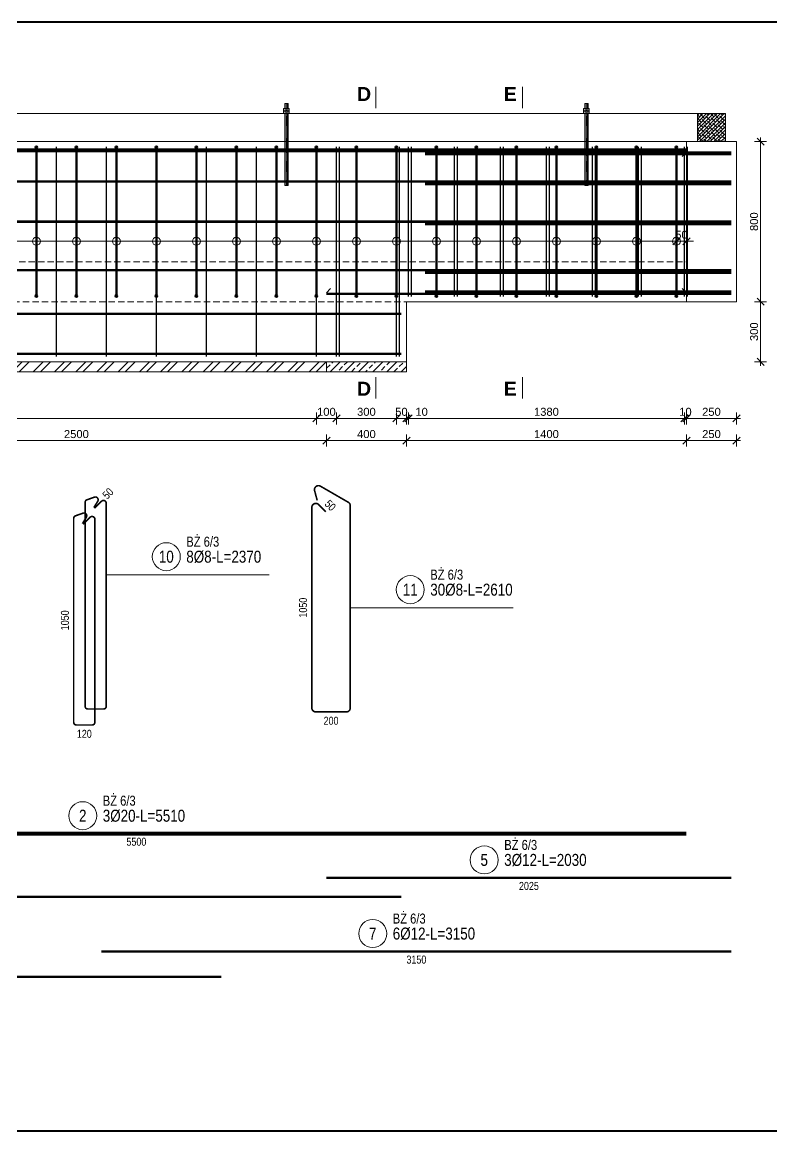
# Model space of a CAD drawing. Header units: millimetres. Extents: x 647 to 146539, y -131215 to 59.
# Drawn here: x 77738 to 81487, y -12172 to -6632 of the extents above; entities that cross this region are included whole.
import ezdxf
from ezdxf.enums import TextEntityAlignment as Align

# ---------------------------------------------------------------- set-up
doc = ezdxf.new("R2010")
doc.units = ezdxf.units.MM
for name, pattern in [('DASHDOT', [1, 0.5, -0.25, 0, -0.25]), ('DASHED', [0.75, 0.5, -0.25]), ('HIDDEN', [9.525, 6.35, -3.175])]:
    doc.linetypes.add(name, pattern=pattern)
doc.layers.get('Defpoints').update_dxf_attribs({"color": 2, "lineweight": 50})
for name, color, linetype, lineweight in [('e-cad_cienkie', 4, 'Continuous', 9), ('e-cad_opisy', 2, 'Continuous', 18), ('e-cad_prety_widok', 1, 'Continuous', 40), ('e-cad_strzemiona', 6, 'Continuous', 25), ('G-Bloki', 221, 'Continuous', 5), ('G-Cienka', 4, 'Continuous', 9), ('G-Kreskowanie', 9, 'Continuous', 5), ('G-Obrys', 3, 'Continuous', 20), ('G-Opisy', 2, 'Continuous', 18), ('G-Osie', 6, 'DASHDOT', 9), ('G-Podkład', 9, 'Continuous', 13), ('G-Przerywana', 8, 'DASHED', 15), ('G-Ramka', 5, 'Continuous', 40), ('G-Stal-warsztatowy', 1, 'Continuous', 35), ('G-Wymiary', 4, 'Continuous', 9)]:
    doc.layers.add(name, color=color, linetype=linetype, lineweight=lineweight)
doc.layers.add('e-cad_rzutnie', color=61, linetype='Continuous', lineweight=5, plot=False)
doc.layers.add('G-Prety', color=1, linetype='Continuous')
doc.styles.add('Arial-GG', font='arial.ttf')
doc.styles.add('e-cad_1', font='arial.ttf')
doc.styles.get("Standard").update_dxf_attribs({"font": 'arial.ttf'})
doc.dimstyles.new('e-cad_1_20_[mm]', dxfattribs={"dimscale": 20, "dimtxt": 2, "dimasz": 1.8, "dimexe": 1.5, "dimexo": 0, "dimgap": 0.6, "dimtad": 1, "dimdec": 1, "dimrnd": 1, "dimtxsty": 'Arial-GG', "dimblk": 'OBLIQUE', "dimcen": 0, "dimdle": 1, "dimclrd": 4, "dimclre": 4, "dimclrt": 7, "dimadec": 1, "dimazin": 0, "dimtfac": 1, "dimtdec": 1, "dimtix": 1, "dimtmove": 0, "dimatfit": 2, "dimfxl": 1.5, "dimfxlon": 1, "dimlwd": -1, "dimlwe": -1, "dimarcsym": 0})

# ---------------------------------------------------------------- blocks, each defined once
blk = doc.blocks.new('_Oblique')
at = {"color": 0, "linetype": 'ByBlock', "lineweight": -2}
blk.add_line((-0.5, -0.5), (0.5, 0.5), dxfattribs=at)
blk = doc.blocks.new('*D767')
at = {"layer": 'Defpoints', "color": 0, "ltscale": 0.8, "transparency": 16777216}
for p in [(71659.5, -8303.6), (79209.5, -8303.6), (79209.5, -8611.4)]:
    blk.add_point(p, dxfattribs=at)
at = {"layer": 'G-Wymiary', "color": 4, "ltscale": 0.8, "transparency": 16777216}
for p, q in [((71659.5, -8581.4), (71659.5, -8641.4)), ((79209.5, -8581.4), (79209.5, -8641.4)), ((71639.5, -8611.4), (79229.5, -8611.4))]:
    blk.add_line(p, q, dxfattribs=at)
at = {"layer": 'G-Wymiary', "color": 4, "ltscale": 0.8, "transparency": 16777216, "xscale": 36, "yscale": 36, "zscale": 36, "rotation": 180}
blk.add_blockref('_Oblique', (71659.5, -8611.4), dxfattribs=at)
at = {"layer": 'G-Wymiary', "color": 4, "ltscale": 0.8, "transparency": 16777216, "xscale": 36, "yscale": 36, "zscale": 36}
blk.add_blockref('_Oblique', (79209.5, -8611.4), dxfattribs=at)
at = {"layer": 'G-Wymiary', "color": 7, "ltscale": 0.8, "transparency": 16777216, "insert": (75434.5, -8579), "char_height": 40, "attachment_point": 5, "style": 'Arial-GG'}
blk.add_mtext('7550', dxfattribs=at)
blk = doc.blocks.new('*D768')
at = {"layer": 'Defpoints', "color": 0, "ltscale": 0.8, "transparency": 16777216}
for p in [(79209.5, -8303.6), (79309.5, -8303.6), (79309.5, -8611.4)]:
    blk.add_point(p, dxfattribs=at)
at = {"layer": 'G-Wymiary', "color": 4, "ltscale": 0.8, "transparency": 16777216}
for p, q in [((79209.5, -8581.4), (79209.5, -8641.4)), ((79309.5, -8581.4), (79309.5, -8641.4)), ((79209.5, -8611.4), (79173.5, -8611.4)), ((79209.5, -8611.4), (79309.5, -8611.4)), ((79309.5, -8611.4), (79345.5, -8611.4))]:
    blk.add_line(p, q, dxfattribs=at)
at = {"layer": 'G-Wymiary', "color": 4, "ltscale": 0.8, "transparency": 16777216, "xscale": 36, "yscale": 36, "zscale": 36}
blk.add_blockref('_Oblique', (79209.5, -8611.4), dxfattribs=at)
at = {"layer": 'G-Wymiary', "color": 4, "ltscale": 0.8, "transparency": 16777216, "xscale": 36, "yscale": 36, "zscale": 36, "rotation": 180}
blk.add_blockref('_Oblique', (79309.5, -8611.4), dxfattribs=at)
at = {"layer": 'G-Wymiary', "color": 7, "ltscale": 0.8, "transparency": 16777216, "insert": (79259.5, -8579), "char_height": 40, "attachment_point": 5, "style": 'Arial-GG'}
blk.add_mtext('100', dxfattribs=at)
blk = doc.blocks.new('*D769')
at = {"layer": 'Defpoints', "color": 0, "ltscale": 0.8, "transparency": 16777216}
for p in [(79309.5, -8303.6), (79609.5, -8303.6), (79609.5, -8611.4)]:
    blk.add_point(p, dxfattribs=at)
at = {"layer": 'G-Wymiary', "color": 4, "ltscale": 0.8, "transparency": 16777216}
for p, q in [((79309.5, -8581.4), (79309.5, -8641.4)), ((79609.5, -8581.4), (79609.5, -8641.4)), ((79289.5, -8611.4), (79629.5, -8611.4))]:
    blk.add_line(p, q, dxfattribs=at)
at = {"layer": 'G-Wymiary', "color": 4, "ltscale": 0.8, "transparency": 16777216, "xscale": 36, "yscale": 36, "zscale": 36, "rotation": 180}
blk.add_blockref('_Oblique', (79309.5, -8611.4), dxfattribs=at)
at = {"layer": 'G-Wymiary', "color": 4, "ltscale": 0.8, "transparency": 16777216, "xscale": 36, "yscale": 36, "zscale": 36}
blk.add_blockref('_Oblique', (79609.5, -8611.4), dxfattribs=at)
at = {"layer": 'G-Wymiary', "color": 7, "ltscale": 0.8, "transparency": 16777216, "insert": (79459.5, -8579), "char_height": 40, "attachment_point": 5, "style": 'Arial-GG'}
blk.add_mtext('300', dxfattribs=at)
blk = doc.blocks.new('*D770')
at = {"layer": 'Defpoints', "color": 0, "ltscale": 0.8, "transparency": 16777216}
for p in [(79609.5, -8303.6), (79659.5, -8378.6), (79659.5, -8611.4)]:
    blk.add_point(p, dxfattribs=at)
at = {"layer": 'G-Wymiary', "color": 4, "ltscale": 0.8, "transparency": 16777216}
for p, q in [((79609.5, -8581.4), (79609.5, -8641.4)), ((79659.5, -8581.4), (79659.5, -8641.4)), ((79609.5, -8611.4), (79573.5, -8611.4)), ((79609.5, -8611.4), (79659.5, -8611.4)), ((79659.5, -8611.4), (79695.5, -8611.4))]:
    blk.add_line(p, q, dxfattribs=at)
at = {"layer": 'G-Wymiary', "color": 4, "ltscale": 0.8, "transparency": 16777216, "xscale": 36, "yscale": 36, "zscale": 36}
blk.add_blockref('_Oblique', (79609.5, -8611.4), dxfattribs=at)
at = {"layer": 'G-Wymiary', "color": 4, "ltscale": 0.8, "transparency": 16777216, "xscale": 36, "yscale": 36, "zscale": 36, "rotation": 180}
blk.add_blockref('_Oblique', (79659.5, -8611.4), dxfattribs=at)
at = {"layer": 'G-Wymiary', "color": 7, "ltscale": 0.8, "transparency": 16777216, "insert": (79634.5, -8579), "char_height": 40, "attachment_point": 5, "style": 'Arial-GG'}
blk.add_mtext('50', dxfattribs=at)
blk = doc.blocks.new('*D771')
at = {"layer": 'Defpoints', "color": 0, "ltscale": 0.8, "transparency": 16777216}
for p in [(79669.5, -8003.6), (79659.5, -8378.6), (79669.5, -8611.4)]:
    blk.add_point(p, dxfattribs=at)
at = {"layer": 'G-Wymiary', "color": 4, "ltscale": 0.8, "transparency": 16777216}
for p, q in [((79659.5, -8581.4), (79659.5, -8641.4)), ((79669.5, -8581.4), (79669.5, -8641.4)), ((79659.5, -8611.4), (79623.5, -8611.4)), ((79659.5, -8611.4), (79669.5, -8611.4)), ((79669.5, -8611.4), (79705.5, -8611.4))]:
    blk.add_line(p, q, dxfattribs=at)
at = {"layer": 'G-Wymiary', "color": 4, "ltscale": 0.8, "transparency": 16777216, "xscale": 36, "yscale": 36, "zscale": 36}
blk.add_blockref('_Oblique', (79659.5, -8611.4), dxfattribs=at)
at = {"layer": 'G-Wymiary', "color": 4, "ltscale": 0.8, "transparency": 16777216, "xscale": 36, "yscale": 36, "zscale": 36, "rotation": 180}
blk.add_blockref('_Oblique', (79669.5, -8611.4), dxfattribs=at)
at = {"layer": 'G-Wymiary', "color": 7, "ltscale": 0.8, "transparency": 16777216, "insert": (79735.4, -8579), "char_height": 40, "attachment_point": 5, "style": 'Arial-GG'}
blk.add_mtext('10', dxfattribs=at)
blk = doc.blocks.new('*D772')
at = {"layer": 'Defpoints', "color": 0, "ltscale": 0.8, "transparency": 16777216}
for p in [(79669.5, -8003.6), (81049.5, -8003.6), (81049.5, -8611.4)]:
    blk.add_point(p, dxfattribs=at)
at = {"layer": 'G-Wymiary', "color": 4, "ltscale": 0.8, "transparency": 16777216}
for p, q in [((79669.5, -8581.4), (79669.5, -8641.4)), ((81049.5, -8581.4), (81049.5, -8641.4)), ((79649.5, -8611.4), (81069.5, -8611.4))]:
    blk.add_line(p, q, dxfattribs=at)
at = {"layer": 'G-Wymiary', "color": 4, "ltscale": 0.8, "transparency": 16777216, "xscale": 36, "yscale": 36, "zscale": 36, "rotation": 180}
blk.add_blockref('_Oblique', (79669.5, -8611.4), dxfattribs=at)
at = {"layer": 'G-Wymiary', "color": 4, "ltscale": 0.8, "transparency": 16777216, "xscale": 36, "yscale": 36, "zscale": 36}
blk.add_blockref('_Oblique', (81049.5, -8611.4), dxfattribs=at)
at = {"layer": 'G-Wymiary', "color": 7, "ltscale": 0.8, "transparency": 16777216, "insert": (80359.5, -8579), "char_height": 40, "attachment_point": 5, "style": 'Arial-GG'}
blk.add_mtext('1380', dxfattribs=at)
blk = doc.blocks.new('*D773')
at = {"layer": 'Defpoints', "color": 0, "ltscale": 0.8, "transparency": 16777216}
for p in [(81049.5, -8003.6), (81059.5, -8028.6), (81059.5, -8611.4)]:
    blk.add_point(p, dxfattribs=at)
at = {"layer": 'G-Wymiary', "color": 4, "ltscale": 0.8, "transparency": 16777216}
for p, q in [((81049.5, -8581.4), (81049.5, -8641.4)), ((81059.5, -8581.4), (81059.5, -8641.4)), ((81049.5, -8611.4), (81013.5, -8611.4)), ((81049.5, -8611.4), (81059.5, -8611.4)), ((81059.5, -8611.4), (81095.5, -8611.4))]:
    blk.add_line(p, q, dxfattribs=at)
at = {"layer": 'G-Wymiary', "color": 4, "ltscale": 0.8, "transparency": 16777216, "xscale": 36, "yscale": 36, "zscale": 36}
blk.add_blockref('_Oblique', (81049.5, -8611.4), dxfattribs=at)
at = {"layer": 'G-Wymiary', "color": 4, "ltscale": 0.8, "transparency": 16777216, "xscale": 36, "yscale": 36, "zscale": 36, "rotation": 180}
blk.add_blockref('_Oblique', (81059.5, -8611.4), dxfattribs=at)
at = {"layer": 'G-Wymiary', "color": 7, "ltscale": 0.8, "transparency": 16777216, "insert": (81054.5, -8579), "char_height": 40, "attachment_point": 5, "style": 'Arial-GG'}
blk.add_mtext('10', dxfattribs=at)
blk = doc.blocks.new('*D774')
at = {"layer": 'Defpoints', "color": 0, "ltscale": 0.8, "transparency": 16777216}
for p in [(81059.5, -8028.6), (81309.5, -8028.6), (81309.5, -8611.4)]:
    blk.add_point(p, dxfattribs=at)
at = {"layer": 'G-Wymiary', "color": 4, "ltscale": 0.8, "transparency": 16777216}
for p, q in [((81059.5, -8581.4), (81059.5, -8641.4)), ((81309.5, -8581.4), (81309.5, -8641.4)), ((81039.5, -8611.4), (81329.5, -8611.4))]:
    blk.add_line(p, q, dxfattribs=at)
at = {"layer": 'G-Wymiary', "color": 4, "ltscale": 0.8, "transparency": 16777216, "xscale": 36, "yscale": 36, "zscale": 36, "rotation": 180}
blk.add_blockref('_Oblique', (81059.5, -8611.4), dxfattribs=at)
at = {"layer": 'G-Wymiary', "color": 4, "ltscale": 0.8, "transparency": 16777216, "xscale": 36, "yscale": 36, "zscale": 36}
blk.add_blockref('_Oblique', (81309.5, -8611.4), dxfattribs=at)
at = {"layer": 'G-Wymiary', "color": 7, "ltscale": 0.8, "transparency": 16777216, "insert": (81184.5, -8579), "char_height": 40, "attachment_point": 5, "style": 'Arial-GG'}
blk.add_mtext('250', dxfattribs=at)
blk = doc.blocks.new('*D782')
at = {"layer": 'Defpoints', "color": 0, "ltscale": 0.8, "transparency": 16777216}
for p in [(76759.5, -8378.6), (79259.5, -8378.6), (79259.5, -8722.7)]:
    blk.add_point(p, dxfattribs=at)
at = {"layer": 'G-Wymiary', "color": 4, "ltscale": 0.8, "transparency": 16777216}
for p, q in [((76759.5, -8692.7), (76759.5, -8752.7)), ((79259.5, -8692.7), (79259.5, -8752.7)), ((76739.5, -8722.7), (79279.5, -8722.7))]:
    blk.add_line(p, q, dxfattribs=at)
at = {"layer": 'G-Wymiary', "color": 4, "ltscale": 0.8, "transparency": 16777216, "xscale": 36, "yscale": 36, "zscale": 36, "rotation": 180}
blk.add_blockref('_Oblique', (76759.5, -8722.7), dxfattribs=at)
at = {"layer": 'G-Wymiary', "color": 4, "ltscale": 0.8, "transparency": 16777216, "xscale": 36, "yscale": 36, "zscale": 36}
blk.add_blockref('_Oblique', (79259.5, -8722.7), dxfattribs=at)
at = {"layer": 'G-Wymiary', "color": 7, "ltscale": 0.8, "transparency": 16777216, "insert": (78009.5, -8690.3), "char_height": 40, "attachment_point": 5, "style": 'Arial-GG'}
blk.add_mtext('2500', dxfattribs=at)
blk = doc.blocks.new('*D783')
at = {"layer": 'Defpoints', "color": 0, "ltscale": 0.8, "transparency": 16777216}
for p in [(79259.5, -8378.6), (79659.5, -8378.6), (79659.5, -8722.7)]:
    blk.add_point(p, dxfattribs=at)
at = {"layer": 'G-Wymiary', "color": 4, "ltscale": 0.8, "transparency": 16777216}
for p, q in [((79259.5, -8692.7), (79259.5, -8752.7)), ((79659.5, -8692.7), (79659.5, -8752.7)), ((79239.5, -8722.7), (79679.5, -8722.7))]:
    blk.add_line(p, q, dxfattribs=at)
at = {"layer": 'G-Wymiary', "color": 4, "ltscale": 0.8, "transparency": 16777216, "xscale": 36, "yscale": 36, "zscale": 36, "rotation": 180}
blk.add_blockref('_Oblique', (79259.5, -8722.7), dxfattribs=at)
at = {"layer": 'G-Wymiary', "color": 4, "ltscale": 0.8, "transparency": 16777216, "xscale": 36, "yscale": 36, "zscale": 36}
blk.add_blockref('_Oblique', (79659.5, -8722.7), dxfattribs=at)
at = {"layer": 'G-Wymiary', "color": 7, "ltscale": 0.8, "transparency": 16777216, "insert": (79459.5, -8690.3), "char_height": 40, "attachment_point": 5, "style": 'Arial-GG'}
blk.add_mtext('400', dxfattribs=at)
blk = doc.blocks.new('*D671')
at = {"layer": 'Defpoints', "color": 0, "ltscale": 0.8, "transparency": 16777216}
for p in [(81059.5, -8028.6), (79659.5, -8378.6), (81059.5, -8722.7)]:
    blk.add_point(p, dxfattribs=at)
at = {"layer": 'G-Wymiary', "color": 4, "ltscale": 0.8, "transparency": 16777216}
for p, q in [((79659.5, -8692.7), (79659.5, -8752.7)), ((81059.5, -8692.7), (81059.5, -8752.7)), ((79639.5, -8722.7), (81079.5, -8722.7))]:
    blk.add_line(p, q, dxfattribs=at)
at = {"layer": 'G-Wymiary', "color": 4, "ltscale": 0.8, "transparency": 16777216, "xscale": 36, "yscale": 36, "zscale": 36, "rotation": 180}
blk.add_blockref('_Oblique', (79659.5, -8722.7), dxfattribs=at)
at = {"layer": 'G-Wymiary', "color": 4, "ltscale": 0.8, "transparency": 16777216, "xscale": 36, "yscale": 36, "zscale": 36}
blk.add_blockref('_Oblique', (81059.5, -8722.7), dxfattribs=at)
at = {"layer": 'G-Wymiary', "color": 7, "ltscale": 0.8, "transparency": 16777216, "insert": (80359.5, -8690.3), "char_height": 40, "attachment_point": 5, "style": 'Arial-GG'}
blk.add_mtext('1400', dxfattribs=at)
blk = doc.blocks.new('*D672')
at = {"layer": 'Defpoints', "color": 0, "ltscale": 0.8, "transparency": 16777216}
for p in [(81059.5, -8028.6), (81309.5, -8028.6), (81309.5, -8722.7)]:
    blk.add_point(p, dxfattribs=at)
at = {"layer": 'G-Wymiary', "color": 4, "ltscale": 0.8, "transparency": 16777216}
for p, q in [((81059.5, -8692.7), (81059.5, -8752.7)), ((81309.5, -8692.7), (81309.5, -8752.7)), ((81039.5, -8722.7), (81329.5, -8722.7))]:
    blk.add_line(p, q, dxfattribs=at)
at = {"layer": 'G-Wymiary', "color": 4, "ltscale": 0.8, "transparency": 16777216, "xscale": 36, "yscale": 36, "zscale": 36, "rotation": 180}
blk.add_blockref('_Oblique', (81059.5, -8722.7), dxfattribs=at)
at = {"layer": 'G-Wymiary', "color": 4, "ltscale": 0.8, "transparency": 16777216, "xscale": 36, "yscale": 36, "zscale": 36}
blk.add_blockref('_Oblique', (81309.5, -8722.7), dxfattribs=at)
at = {"layer": 'G-Wymiary', "color": 7, "ltscale": 0.8, "transparency": 16777216, "insert": (81184.5, -8690.3), "char_height": 40, "attachment_point": 5, "style": 'Arial-GG'}
blk.add_mtext('250', dxfattribs=at)
blk = doc.blocks.new('*D785')
at = {"layer": 'Defpoints', "color": 0, "ltscale": 0.8, "transparency": 16777216}
for p in [(81059.5, -7228.6), (81009.5, -7653.3), (81059.5, -7726.6)]:
    blk.add_point(p, dxfattribs=at)
at = {"layer": 'G-Wymiary', "color": 4, "ltscale": 0.8, "transparency": 16777216}
for p, q in [((81009.5, -7696.6), (81009.5, -7756.6)), ((81059.5, -7696.6), (81059.5, -7756.6)), ((81009.5, -7726.6), (80973.5, -7726.6)), ((81009.5, -7726.6), (81059.5, -7726.6)), ((81059.5, -7726.6), (81095.5, -7726.6))]:
    blk.add_line(p, q, dxfattribs=at)
at = {"layer": 'G-Wymiary', "color": 4, "ltscale": 0.8, "transparency": 16777216, "xscale": 36, "yscale": 36, "zscale": 36}
blk.add_blockref('_Oblique', (81009.5, -7726.6), dxfattribs=at)
at = {"layer": 'G-Wymiary', "color": 4, "ltscale": 0.8, "transparency": 16777216, "xscale": 36, "yscale": 36, "zscale": 36, "rotation": 180}
blk.add_blockref('_Oblique', (81059.5, -7726.6), dxfattribs=at)
at = {"layer": 'G-Wymiary', "color": 7, "ltscale": 0.8, "transparency": 16777216, "insert": (81034.5, -7694.2), "char_height": 40, "attachment_point": 5, "style": 'Arial-GG'}
blk.add_mtext('50', dxfattribs=at)
blk = doc.blocks.new('*D673')
at = {"layer": 'Defpoints', "color": 0, "ltscale": 2, "transparency": 16777216}
for p in [(81059.5, -8028.6), (81430.4, -8028.6), (79659.5, -8328.6)]:
    blk.add_point(p, dxfattribs=at)
at = {"layer": 'G-Wymiary', "color": 4, "ltscale": 2, "transparency": 16777216}
for p, q in [((81400.4, -8028.6), (81460.4, -8028.6)), ((81430.4, -8348.6), (81430.4, -8008.6)), ((81400.4, -8328.6), (81460.4, -8328.6))]:
    blk.add_line(p, q, dxfattribs=at)
at = {"layer": 'G-Wymiary', "color": 4, "ltscale": 2, "transparency": 16777216, "xscale": 36, "yscale": 36, "zscale": 36}
for p, rotation in [((81430.4, -8028.6), 90), ((81430.4, -8328.6), 270)]:
    blk.add_blockref('_Oblique', p, dxfattribs=dict(at, rotation=rotation))
at = {"layer": 'G-Wymiary', "color": 7, "ltscale": 2, "transparency": 16777216, "insert": (81397.9, -8178.6), "char_height": 40, "attachment_point": 5, "rotation": 90, "style": 'Arial-GG'}
blk.add_mtext('300', dxfattribs=at)
blk = doc.blocks.new('*D674')
at = {"layer": 'Defpoints', "color": 0, "ltscale": 2, "transparency": 16777216}
for p in [(81309.5, -7228.6), (81430.4, -7228.6), (81059.5, -8028.6)]:
    blk.add_point(p, dxfattribs=at)
at = {"layer": 'G-Wymiary', "color": 4, "ltscale": 2, "transparency": 16777216}
for p, q in [((81400.4, -7228.6), (81460.4, -7228.6)), ((81430.4, -8048.6), (81430.4, -7208.6)), ((81400.4, -8028.6), (81460.4, -8028.6))]:
    blk.add_line(p, q, dxfattribs=at)
at = {"layer": 'G-Wymiary', "color": 4, "ltscale": 2, "transparency": 16777216, "xscale": 36, "yscale": 36, "zscale": 36}
for p, rotation in [((81430.4, -7228.6), 90), ((81430.4, -8028.6), 270)]:
    blk.add_blockref('_Oblique', p, dxfattribs=dict(at, rotation=rotation))
at = {"layer": 'G-Wymiary', "color": 7, "ltscale": 2, "transparency": 16777216, "insert": (81397.9, -7628.6), "char_height": 40, "attachment_point": 5, "rotation": 90, "style": 'Arial-GG'}
blk.add_mtext('800', dxfattribs=at)
blk = doc.blocks.new('e-cad_ZelbetOpis_7')
blk.add_circle((5, 4.5), 3.5)
at = {"layer": 'e-cad_opisy', "style": 'e-cad_1', "width": 0.8}
blk.add_attdef('NR', text='', height=3, dxfattribs=at).set_placement((5, 3), align=Align.CENTER)
for tag, p in [('OPIS_1', (10, 3)), ('UWAGI', (10, -6))]:
    blk.add_attdef(tag, p, '', height=3, dxfattribs=at)
at = {"layer": 'e-cad_opisy', "style": 'e-cad_1', "width": 0.8, "flags": 1}
for tag, p in [('SREDNICA', (0, -15)), ('DLUGOSC', (0, -20)), ('SZT', (0, -25)), ('GATUNEK_STALI', (0, -30)), ('KLASA_STALI', (0, -35)), ('OPIS_2', (0, -40)), ('KOD', (0, -50)), ('HAK_1', (0, -55)), ('HAK_2', (0, -60)), ('A', (0, -65)), ('B', (0, -70)), ('C', (0, -75)), ('D', (0, -80)), ('E', (0, -85)), ('F', (0, -90)), ('R', (0, -95)), ('HAK_1_DLUGOSC', (0, -100)), ('HAK_2_DLUGOSC', (0, -105)), ('KIERUNEK', (0, -110))]:
    blk.add_attdef(tag, p, '', height=3, dxfattribs=at)
at = {"layer": 'e-cad_rzutnie', "style": 'e-cad_1', "width": 0.8}
blk.add_attdef('POZYCJA', (10, 7), '', height=2.5, dxfattribs=at)

msp = doc.modelspace()

# ---------------------------------------------------------------- hatches: boundary and pattern name
at = {"layer": 'G-Kreskowanie', "ltscale": 0.8}
h = msp.add_hatch(dxfattribs=at)
h.set_pattern_fill('ANSI38', color=256, scale=100, style=0)
h.set_pattern_definition([(45, (-1454666.664, 752053.519), (-8.838834765, 8.838834765), []), (135, (-1454666.664, 752053.519), (-26.51650429, 8.838834765), [31.25, -18.75])])
h.paths.add_polyline_path([(81114.49, -7088.57), (81114.49, -7228.57), (81254.49, -7228.57), (81254.49, -7088.57)])
h = msp.add_hatch(dxfattribs=at)
h.set_pattern_fill('ANSI32', color=256, scale=200, style=0)
h.set_pattern_definition([(45, (-546051.51, 132936.14), (-53.033009, 53.033009), []), (45, (-546016.16, 132936.14), (-53.033009, 53.033009), [])])
h.paths.add_polyline_path([(79259.5, -8328.57), (76759.5, -8328.57), (76759.5, -8378.57), (79259.5, -8378.57)])
h = msp.add_hatch(dxfattribs=at)
h.set_pattern_fill('ANSI33', color=256, scale=200, style=0)
h.set_pattern_definition([(45, (-546051.513, 132936.14), (-35.355339, 35.355339), []), (45, (-546016.16, 132936.14), (-35.355339, 35.355339), [25, -12.5])])
h.paths.add_polyline_path([(79659.5, -8328.57), (79259.5, -8328.57), (79259.5, -8378.57), (79659.5, -8378.57)])

# ---------------------------------------------------------------- linework, layer by layer
at = {"layer": 'e-cad_prety_widok'}
for points, const_width in [([(81059.5, -10687.06), (75559.5, -10687.06)], 20), ([(81284.49, -10907.99), (79259.5, -10907.99)], 12)]:
    msp.add_lwpolyline(points, dxfattribs=dict(at, const_width=const_width))
for points in [[(79634.5, -11003.11, 12, 12, 0), (71334.5, -11003.11, 14.11, 14.11, 0)], [(81284.49, -11276.03, 12, 12, 0), (78134.5, -11276.03, 14.11, 14.11, 0)], [(78734.5, -11401.81, 12, 12, 0), (66734.5, -11401.81, 14.11, 14.11, 0)]]:
    msp.add_lwpolyline(points, format="xyseb", dxfattribs=at)
at = {"layer": 'e-cad_strzemiona', "ltscale": 0.8}
msp.add_lwpolyline([(79256.27, -9077.73, 8, 8, 0), (79220.92, -9042.38, 8, 8, 0.6681786), (79186.78, -9056.52, 8, 8, 0), (79186.78, -10058.52, 8, 8, 0.4142136), (79206.78, -10078.52, 8, 8, 0), (79358.78, -10078.52, 8, 8, 0.4142136), (79378.78, -10058.52, 8, 8, 0), (79378.78, -9048.07, 8, 8, 0.2679492), (79368.78, -9030.75, 8, 8, 0), (79229.82, -8950.52, 8, 8, 0.6681786), (79200.5, -8973.02, 8, 8, 0), (79213.44, -9021.31, 0, 0, 0)], format="xyseb", dxfattribs=at)
at = {"layer": 'G-Cienka', "ltscale": 0.8}
for p, q in [((66904.5, -7088.57), (81254.49, -7088.57)), ((81254.49, -7088.57), (81254.49, -7228.57)), ((67009.5, -7726.63), (81009.5, -7726.63)), ((79259.5, -8378.57), (79259.5, -8328.57)), ((79659.5, -8378.57), (79659.5, -8328.57))]:
    msp.add_line(p, q, dxfattribs=at)
at = {"layer": 'G-Cienka', "ltscale": 2}
msp.add_line((81254.49, -7228.57), (81254.49, -7088.57), dxfattribs=at)
at = {"layer": 'G-Cienka'}
for p, q in [((81059.5, -7281.57), (81038.33, -7302.74)), ((79280.67, -7962.4), (79259.5, -7983.57)), ((81059.5, -7983.57), (81038.33, -7962.4)), ((81059.5, -7983.57), (81038.33, -7962.4)), ((81059.5, -7983.57), (81038.33, -7962.4))]:
    msp.add_line(p, q, dxfattribs=at)
at = {"layer": 'G-Cienka', "ltscale": 0.8}
msp.add_lwpolyline([(81114.49, -7088.57), (81114.49, -7228.57), (81254.49, -7228.57), (81254.49, -7088.57), (81114.49, -7088.57)], dxfattribs=at)
msp.add_lwpolyline([(81059.49, -8028.57), (81309.49, -8028.57), (81309.49, -7228.57), (81059.49, -7228.57)], close=True, dxfattribs=at)
at = {"layer": 'G-Kreskowanie', "ltscale": 0.8}
msp.add_line((79659.5, -8378.57), (74284.5, -8378.57), dxfattribs=at)
at = {"layer": 'G-Obrys'}
msp.add_lwpolyline([(71309.5, -8028.57), (66709.5, -8028.57), (66709.5, -7228.57), (81309.49, -7228.57), (81309.49, -8028.57), (79659.5, -8028.57), (79659.5, -8328.57), (71309.5, -8328.57), (71309.5, -8028.57)], dxfattribs=at)
at = {"layer": 'G-Opisy'}
for p, q in [((79506.83, -6955.59), (79506.83, -7061.43)), ((80240.72, -6955.59), (80240.72, -7061.43)), ((79506.83, -8405.86), (79506.83, -8511.7)), ((80240.72, -8405.86), (80240.72, -8511.7))]:
    msp.add_line(p, q, dxfattribs=at)
at = {"layer": 'G-Osie', "ltscale": 0.2}
for points in [[(79059.5, -7038.57), (79059.5, -7447.57)], [(80559.5, -7038.57), (80559.5, -7447.57)]]:
    msp.add_lwpolyline(points, dxfattribs=at)
at = {"layer": 'G-Podkład', "ltscale": 50}
for p, q in [((79045.65, -7064.57), (79045.65, -7073.57)), ((79045.65, -7077.57), (79045.65, -7086.57)), ((79069.89, -7062.57), (79049.12, -7062.57)), ((79069.89, -7075.57), (79049.12, -7075.57)), ((79069.89, -7075.57), (79049.12, -7075.57)), ((79052.58, -7075.57), (79049.12, -7075.57)), ((79069.89, -7088.57), (79049.12, -7088.57)), ((79052.58, -7088.57), (79049.12, -7088.57)), ((79052.58, -7064.57), (79052.58, -7073.57)), ((79052.58, -7075.57), (79066.43, -7075.57)), ((79052.58, -7077.57), (79052.58, -7086.57)), ((79052.58, -7088.57), (79066.43, -7088.57)), ((79066.43, -7064.57), (79066.43, -7073.57)), ((79069.89, -7075.57), (79066.43, -7075.57)), ((79066.43, -7077.57), (79066.43, -7086.57)), ((79069.89, -7088.57), (79066.43, -7088.57)), ((79073.35, -7064.57), (79073.35, -7073.57)), ((79073.35, -7077.57), (79073.35, -7086.57)), ((80545.65, -7064.57), (80545.65, -7073.57)), ((80545.65, -7077.57), (80545.65, -7086.57)), ((80569.89, -7062.57), (80549.12, -7062.57)), ((80569.89, -7075.57), (80549.12, -7075.57)), ((80569.89, -7075.57), (80549.12, -7075.57)), ((80552.58, -7075.57), (80549.12, -7075.57)), ((80569.89, -7088.57), (80549.12, -7088.57)), ((80552.58, -7088.57), (80549.12, -7088.57)), ((80552.58, -7064.57), (80552.58, -7073.57)), ((80552.58, -7075.57), (80566.43, -7075.57)), ((80552.58, -7077.57), (80552.58, -7086.57)), ((80552.58, -7088.57), (80566.43, -7088.57)), ((80566.43, -7064.57), (80566.43, -7073.57)), ((80569.89, -7075.57), (80566.43, -7075.57)), ((80566.43, -7077.57), (80566.43, -7086.57)), ((80569.89, -7088.57), (80566.43, -7088.57)), ((80573.35, -7064.57), (80573.35, -7073.57)), ((80573.35, -7077.57), (80573.35, -7086.57))]:
    msp.add_line(p, q, dxfattribs=at)
for points in [[(79051.5, -7062.57), (79051.5, -7038.57), (79067.5, -7038.57), (79067.5, -7062.57)], [(79067.5, -7447.57), (79051.5, -7447.57), (79051.5, -7088.57)], [(79053.5, -7062.57), (79053.5, -7038.57), (79065.5, -7038.57), (79065.5, -7062.57)], [(79053.5, -7447.57), (79053.5, -7088.57)], [(79065.5, -7088.57), (79065.5, -7447.57)], [(79067.5, -7088.57), (79067.5, -7447.57)], [(80551.5, -7062.57), (80551.5, -7038.57), (80567.5, -7038.57), (80567.5, -7062.57)], [(80567.5, -7447.57), (80551.5, -7447.57), (80551.5, -7088.57)], [(80553.5, -7062.57), (80553.5, -7038.57), (80565.5, -7038.57), (80565.5, -7062.57)], [(80553.5, -7447.57), (80553.5, -7088.57)], [(80565.5, -7088.57), (80565.5, -7447.57)], [(80567.5, -7088.57), (80567.5, -7447.57)]]:
    msp.add_lwpolyline(points, dxfattribs=at)
for centre, radius, start, end in [((79049.12, -7066.56), 4, 29.97705, 150.02295), ((79049.12, -7071.57), 4, 209.97705, 330.02295), ((79049.12, -7079.56), 4, 29.97705, 150.02295), ((79049.12, -7084.57), 4, 209.97705, 330.02295), ((79059.5, -7075.55), 12.99, 57.78165, 122.21835), ((79059.5, -7062.58), 12.99, 237.78165, 302.21835), ((79059.5, -7088.55), 12.99, 57.78165, 122.21835), ((79059.5, -7075.58), 12.99, 237.78165, 302.21835), ((79069.89, -7066.56), 4, 29.97705, 150.02295), ((79066.43, -7064.57), 0, 270, 25.5633), ((79069.89, -7071.57), 4, 209.97705, 330.02295), ((79066.43, -7073.57), 0, 334.4367, 90), ((79069.89, -7079.56), 4, 29.97705, 150.02295), ((79066.43, -7077.57), 0, 270, 25.5633), ((79069.89, -7084.57), 4, 209.97705, 330.02295), ((79066.43, -7086.57), 0, 334.4367, 90), ((80549.12, -7066.56), 4, 29.97705, 150.02295), ((80549.12, -7071.57), 4, 209.97705, 330.02295), ((80549.12, -7079.56), 4, 29.97705, 150.02295), ((80549.12, -7084.57), 4, 209.97705, 330.02295), ((80559.5, -7075.55), 12.99, 57.78165, 122.21835), ((80559.5, -7062.58), 12.99, 237.78165, 302.21835), ((80559.5, -7088.55), 12.99, 57.78165, 122.21835), ((80559.5, -7075.58), 12.99, 237.78165, 302.21835), ((80569.89, -7066.56), 4, 29.97705, 150.02295), ((80566.43, -7064.57), 0, 270, 25.5633), ((80569.89, -7071.57), 4, 209.97705, 330.02295), ((80566.43, -7073.57), 0, 334.4367, 90), ((80569.89, -7079.56), 4, 29.97705, 150.02295), ((80566.43, -7077.57), 0, 270, 25.5633), ((80569.89, -7084.57), 4, 209.97705, 330.02295), ((80566.43, -7086.57), 0, 334.4367, 90)]:
    msp.add_arc(centre, radius, start, end, dxfattribs=at)
at = {"layer": 'G-Prety'}
for points, const_width in [([(77909.5, -8303.57), (77909.5, -7253.57)], 6.6), ([(78159.5, -8303.57), (78159.5, -7253.57)], 6.6), ([(78409.5, -8303.57), (78409.5, -7253.57)], 6.6), ([(78659.5, -8303.57), (78659.5, -7253.57)], 6.6), ([(78909.5, -8303.57), (78909.5, -7253.57)], 6.6), ([(79209.5, -8303.57), (79209.5, -7253.57)], 6.6), ([(79309.5, -8303.57), (79309.5, -7253.57)], 6.6), ([(79323.61, -8303.57), (79323.61, -7253.57)], 6.6), ([(79609.5, -8303.57), (79609.5, -7253.57)], 6.6), ([(79623.61, -8303.57), (79623.61, -7253.57)], 6.6), ([(79669.5, -8003.57), (79669.5, -7253.57)], 6.6), ([(79683.61, -8003.57), (79683.61, -7253.57)], 6.6), ([(79899.5, -8003.57), (79899.5, -7253.57)], 6.6), ([(79913.61, -8003.57), (79913.61, -7253.57)], 6.6), ([(80129.5, -8003.57), (80129.5, -7253.57)], 6.6), ([(80143.61, -8003.57), (80143.61, -7253.57)], 6.6), ([(80359.5, -8003.57), (80359.5, -7253.57)], 6.6), ([(80373.61, -8003.57), (80373.61, -7253.57)], 6.6), ([(80589.5, -8003.57), (80589.5, -7253.57)], 6.6), ([(80603.61, -8003.57), (80603.61, -7253.57)], 6.6), ([(80819.5, -8003.57), (80819.5, -7253.57)], 6.6), ([(80833.61, -8003.57), (80833.61, -7253.57)], 6.6), ([(81049.5, -8003.57), (81049.5, -7253.57)], 6.6), ([(81063.61, -8003.57), (81063.61, -7253.57)], 6.6), ([(81059.5, -7271.57), (75559.5, -7271.57)], 20), ([(81059.5, -7271.57), (75559.5, -7271.57)], 20), ([(81059.5, -7271.57), (75559.5, -7271.57)], 20), ([(81284.49, -7428.57), (66734.5, -7428.57)], 12), ([(81284.49, -7628.57), (66734.5, -7628.57)], 12), ([(81059.49, -7628.57), (66959.5, -7628.57)], 12), ([(81284.49, -7871.57), (66734.5, -7871.57)], 12), ([(81284.49, -7989.57), (79259.5, -7989.57)], 12), ([(79634.5, -8089.57), (71334.5, -8089.57)], 12), ([(79634.5, -8289.57), (71334.5, -8289.57)], 12)]:
    msp.add_lwpolyline(points, dxfattribs=dict(at, const_width=const_width))
at = {"layer": 'G-Prety', "const_width": 8}
for points in [[(78099.75, -9061.22), (78135.1, -9025.86, -0.66811), (78159, -9035.76), (78159, -10049.76, -0.413797), (78145, -10063.76), (78067, -10063.76, -0.413797), (78053, -10049.76), (78053, -9031.64, -0.316912), (78062.31, -9018.45), (78099.63, -9005.16, -0.70663), (78116.28, -9025.64), (78096.86, -9057.46)], [(78042.75, -9141.22), (78078.1, -9105.86, -0.66811), (78102, -9115.76), (78102, -10129.76, -0.413797), (78088, -10143.76), (78010, -10143.76, -0.413797), (77996, -10129.76), (77996, -9111.64, -0.316912), (78005.31, -9098.45), (78042.63, -9085.16, -0.70663), (78059.28, -9105.64), (78039.86, -9137.46)]]:
    msp.add_lwpolyline(points, format="xyb", dxfattribs=at)
at = {"layer": 'G-Przerywana', "ltscale": 0.05}
for points, const_width in [([(81284.49, -7287.57), (79752.4, -7287.57)], 20), ([(81284.49, -7440.57), (79752.4, -7440.57)], 12), ([(81284.49, -7640.57), (79752.4, -7640.57)], 12), ([(81284.49, -7883.57), (79752.4, -7883.57)], 12), ([(81284.49, -7977.57), (79752.4, -7977.57)], 12)]:
    msp.add_lwpolyline(points, dxfattribs=dict(at, const_width=const_width))
at = {"layer": 'G-Przerywana', "linetype": 'HIDDEN', "ltscale": 5}
msp.add_lwpolyline([(66959.5, -8028.57), (66959.5, -7828.57), (81059.49, -7828.57), (81059.49, -8028.57)], close=True, dxfattribs=at)
at = {"layer": 'G-Ramka', "color": 5}
msp.add_lwpolyline([(59757.36, -6631.74), (59757.36, -12171.74), (101638.55, -12171.74), (101638.55, -6631.74)], close=True, dxfattribs=at)
at = {"layer": 'G-Stal-warsztatowy', "color": 6, "ltscale": 0.8, "const_width": 12}
for points in [[(77809.5, -7999.57), (77809.5, -7257.57)], [(78009.5, -7999.57), (78009.5, -7257.57)], [(78209.5, -7999.57), (78209.5, -7257.57)], [(78409.5, -7999.57), (78409.5, -7257.57)], [(78609.5, -7999.57), (78609.5, -7257.57)], [(78809.5, -7999.57), (78809.5, -7257.57)], [(79009.5, -7999.57), (79009.5, -7257.57)], [(79209.5, -7999.57), (79209.5, -7257.57)], [(79409.5, -7999.57), (79409.5, -7257.57)], [(79609.5, -7999.57), (79609.5, -7257.57)], [(79809.5, -7999.57), (79809.5, -7257.57)], [(80009.5, -7999.57), (80009.5, -7257.57)], [(80209.5, -7999.57), (80209.5, -7257.57)], [(80409.5, -7999.57), (80409.5, -7257.57)], [(80609.5, -7999.57), (80609.5, -7257.57)], [(80809.5, -7999.57), (80809.5, -7257.57)], [(81009.5, -7999.57), (81009.5, -7257.57)]]:
    msp.add_lwpolyline(points, dxfattribs=at)
at = {"layer": 'G-Stal-warsztatowy', "color": 6, "ltscale": 0.8}
for centre in [(77809.5, -7257.57), (78009.5, -7257.57), (78209.5, -7257.57), (78409.5, -7257.57), (78609.5, -7257.57), (78809.5, -7257.57), (79009.5, -7257.57), (79209.5, -7257.57), (79409.5, -7257.57), (79609.5, -7257.57), (79809.5, -7257.57), (80009.5, -7257.57), (80209.5, -7257.57), (80409.5, -7257.57), (80609.5, -7257.57), (80809.5, -7257.57), (81009.5, -7257.57), (77809.5, -7999.57), (78009.5, -7999.57), (78209.5, -7999.57), (78409.5, -7999.57), (78609.5, -7999.57), (78809.5, -7999.57), (79009.5, -7999.57), (79209.5, -7999.57), (79409.5, -7999.57), (79609.5, -7999.57), (79809.5, -7999.57), (80009.5, -7999.57), (80209.5, -7999.57), (80409.5, -7999.57), (80609.5, -7999.57), (80809.5, -7999.57), (81009.5, -7999.57)]:
    msp.add_circle(centre, 6, dxfattribs=at)
at = {"layer": 'G-Wymiary', "ltscale": 0.8}
for centre in [(77809.56, -7726.63), (78009.56, -7726.63), (78209.56, -7726.63), (78409.56, -7726.63), (78609.56, -7726.63), (78809.56, -7726.63), (79009.56, -7726.63), (79209.56, -7726.63), (79409.56, -7726.63), (79609.56, -7726.63), (79809.56, -7726.63), (80009.56, -7726.63), (80209.56, -7726.63), (80409.56, -7726.63), (80609.56, -7726.63), (80809.56, -7726.63), (81009.56, -7726.63)]:
    msp.add_circle(centre, 20, dxfattribs=at)

# ---------------------------------------------------------------- block references
at = {"layer": 'G-Bloki', "ltscale": 0.8, "xscale": 20, "yscale": 20, "zscale": 20}
for p, values in [((78359, -9392.76), {'OPIS_1': '8%%c8-L=2370', 'NR': '10', 'POZYCJA': 'BŻ 6/3'}), ((79578.78, -9557.52), {'OPIS_1': '30%%c8-L=2610', 'NR': '11', 'POZYCJA': 'BŻ 6/3'}), ((77941.35, -10687.06), {'OPIS_1': '3%%c20-L=5510', 'NR': '2', 'POZYCJA': 'BŻ 6/3'}), ((79948.52, -10907.99), {'OPIS_1': '3%%c12-L=2030', 'NR': '5', 'POZYCJA': 'BŻ 6/3'}), ((79391.16, -11276.03), {'OPIS_1': '6%%c12-L=3150', 'NR': '7', 'POZYCJA': 'BŻ 6/3'})]:
    msp.add_blockref('e-cad_ZelbetOpis_7', p, dxfattribs=at).add_auto_attribs(values)

# ---------------------------------------------------------------- texts
at = {"layer": 'e-cad_opisy', "ltscale": 0.8, "style": 'e-cad_1', "width": 0.8}
for s, rotation, p in [('50', 45, (78167.09, -8986.74)), ('50', 315, (79279.3, -9046.32)), ('1050', 90, (79142.78, -9557.52)), ('1050', 90, (77952, -9620.7))]:
    msp.add_text(s, height=40, rotation=rotation, dxfattribs=at).set_placement(p, align=Align.MIDDLE_CENTER)
for s, p in [('200', (79282.78, -10122.52)), ('120', (78049, -10187.76)), ('5500', (78309.5, -10727.06)), ('2025', (80272, -10947.99)), ('3150', (79709.5, -11316.03))]:
    msp.add_text(s, height=40, dxfattribs=at).set_placement(p, align=Align.MIDDLE_CENTER)
at = {"layer": 'G-Opisy', "char_height": 70, "attachment_point": 1}
for s, insert in [('{\\fArial|b1|i0|c0|p0;D}', (79412.4, -6955.72)), ('{\\fArial|b1|i0|c0|p0;E}', (80146.29, -6955.72)), ('{\\fArial|b1|i0|c0|p0;D}', (79412.4, -8428.56)), ('{\\fArial|b1|i0|c0|p0;E}', (80146.29, -8428.56))]:
    msp.add_mtext(s, dxfattribs=dict(at, insert=insert))

# ---------------------------------------------------------------- dimensions: what is measured, and where the dimension line sits
at = {"layer": 'G-Wymiary', "ltscale": 0.8}
dim = msp.add_linear_dim(base=(81059.49, -7726.63), p1=(81009.5, -7653.29), p2=(81059.49, -7228.57), dimstyle='e-cad_1_20_[mm]', dxfattribs=at)
dim.commit()
dim.dimension.update_dxf_attribs({"geometry": '*D785', "text_midpoint": (81034.5, -7694.2)})
at = {"layer": 'G-Wymiary', "ltscale": 2}
dim = msp.add_linear_dim(base=(81430.36, -7228.57), p1=(81059.49, -8028.57), p2=(81309.49, -7228.57), angle=90, dimstyle='e-cad_1_20_[mm]', override={"dimtmove": 1}, dxfattribs=at)
dim.commit()
dim.dimension.update_dxf_attribs({"geometry": '*D674', "text_midpoint": (81397.93, -7628.57)})
at = {"layer": 'G-Wymiary', "ltscale": 0.8}
dim = msp.add_linear_dim(base=(79669.5, -8611.42), p1=(79659.5, -8378.57), p2=(79669.5, -8003.57), dimstyle='e-cad_1_20_[mm]', override={"dimtmove": 1}, dxfattribs=at)
dim.commit()
dim.dimension.update_dxf_attribs({"geometry": '*D771', "text_midpoint": (79735.38, -8611.42), "dimtype": 160})
for base, p1, p2, picture, middle in [((81059.49, -8722.69), (79659.5, -8378.57), (81059.49, -8028.57), '*D671', (80359.5, -8690.26)), ((81049.5, -8611.42), (79669.5, -8003.57), (81049.5, -8003.57), '*D772', (80359.5, -8578.99)), ((81059.49, -8611.42), (81049.5, -8003.57), (81059.49, -8028.57), '*D773', (81054.5, -8579)), ((81309.49, -8611.42), (81059.49, -8028.57), (81309.49, -8028.57), '*D774', (81184.49, -8579)), ((81309.49, -8722.69), (81059.49, -8028.57), (81309.49, -8028.57), '*D672', (81184.49, -8690.26)), ((79209.5, -8611.42), (71659.5, -8303.57), (79209.5, -8303.57), '*D767', (75434.5, -8579)), ((79309.5, -8611.42), (79209.5, -8303.57), (79309.5, -8303.57), '*D768', (79259.5, -8579)), ((79609.5, -8611.42), (79309.5, -8303.57), (79609.5, -8303.57), '*D769', (79459.5, -8578.99)), ((79659.5, -8611.42), (79609.5, -8303.57), (79659.5, -8378.57), '*D770', (79634.5, -8579)), ((79259.5, -8722.69), (76759.5, -8378.57), (79259.5, -8378.57), '*D782', (78009.5, -8690.26)), ((79659.5, -8722.69), (79259.5, -8378.57), (79659.5, -8378.57), '*D783', (79459.5, -8690.26))]:
    dim = msp.add_linear_dim(base=base, p1=p1, p2=p2, dimstyle='e-cad_1_20_[mm]', override={"dimtmove": 1}, dxfattribs=at)
    dim.commit()
    dim.dimension.update_dxf_attribs({"geometry": picture, "text_midpoint": middle})
at = {"layer": 'G-Wymiary', "ltscale": 2}
dim = msp.add_linear_dim(base=(81430.36, -8028.57), p1=(79659.5, -8328.57), p2=(81059.49, -8028.57), angle=90, dimstyle='e-cad_1_20_[mm]', dxfattribs=at)
dim.commit()
dim.dimension.update_dxf_attribs({"geometry": '*D673', "text_midpoint": (81397.92, -8178.57)})

# ---------------------------------------------------------------- leaders
at = {"layer": 'e-cad_cienkie', "ltscale": 0.8, "has_arrowhead": 0}
for points in [[(78159, -9392.76), (78359, -9392.76), (78973.8, -9392.76)], [(79378.78, -9557.52), (79578.78, -9557.52), (80193.58, -9557.52)]]:
    msp.add_leader(points, dimstyle='e-cad_1_20_[mm]', dxfattribs=at)

doc.saveas('drawing.dxf')
